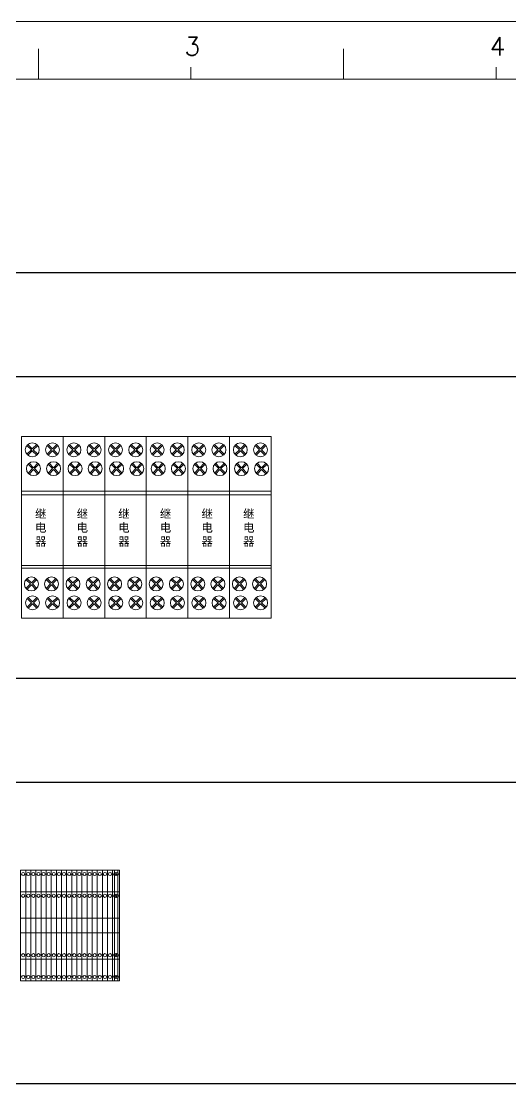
# Model space of a CAD drawing. Header units: millimetres. Extents: x 40430 to 48442, y -3636 to 4180.
# Drawn here: x 42945.8 to 43063.4, y 3246.7 to 3504.7 of the extents above; entities that cross this region are included whole.
import ezdxf

# ---------------------------------------------------------------- set-up
doc = ezdxf.new("R2010")
doc.units = ezdxf.units.MM
doc.styles.add('SIMPLEX', font='SIMPLEX')
doc.styles.get("Standard").update_dxf_attribs({"font": ''})
doc.styles.get('Standard').set_extended_font_data('SimSun')

msp = doc.modelspace()

# ---------------------------------------------------------------- linework, layer by layer
at = {"color": 7, "lineweight": 9}
for p, q in [((42949.9, 3490.82), (42949.9, 3498.15)), ((43023.23, 3490.82), (43023.23, 3498.15)), ((42986.57, 3490.82), (42986.57, 3493.75)), ((43059.9, 3490.82), (43059.9, 3493.75)), ((43369.39, 3490.82), (42810.03, 3490.82))]:
    msp.add_line(p, q, dxfattribs=at)
at = {"lineweight": -2}
for p, q in [((42838.94, 3444.33), (43338.94, 3444.33)), ((42863.94, 3419.33), (43313.94, 3419.33)), ((42863.94, 3346.83), (43313.94, 3346.83)), ((42863.94, 3321.83), (43313.94, 3321.83)), ((42863.94, 3249.33), (43313.94, 3249.33))]:
    msp.add_line(p, q, dxfattribs=at)
at = {"linetype": 'ByBlock', "lineweight": 9}
for p, q in [((42947.13, 3402.79), (42948.2, 3401.73)), ((42948.2, 3401.73), (42947.13, 3400.67)), ((42947.37, 3403.03), (42948.43, 3401.97)), ((42948.43, 3401.49), (42947.37, 3400.43)), ((42949.49, 3403.03), (42948.43, 3401.97)), ((42948.43, 3401.49), (42949.49, 3400.43)), ((42949.73, 3402.79), (42948.67, 3401.73)), ((42948.67, 3401.73), (42949.73, 3400.67)), ((42951.98, 3402.79), (42953.04, 3401.73)), ((42953.04, 3401.73), (42951.98, 3400.67)), ((42952.22, 3403.03), (42953.28, 3401.97)), ((42953.28, 3401.49), (42952.22, 3400.43)), ((42954.34, 3403.03), (42953.28, 3401.97)), ((42953.28, 3401.49), (42954.34, 3400.43)), ((42954.58, 3402.79), (42953.51, 3401.73)), ((42953.51, 3401.73), (42954.58, 3400.67)), ((42957.13, 3402.79), (42958.2, 3401.73)), ((42958.2, 3401.73), (42957.13, 3400.67)), ((42957.37, 3403.03), (42958.43, 3401.97)), ((42958.43, 3401.49), (42957.37, 3400.43)), ((42959.49, 3403.03), (42958.43, 3401.97)), ((42958.43, 3401.49), (42959.49, 3400.43)), ((42959.73, 3402.79), (42958.67, 3401.73)), ((42958.67, 3401.73), (42959.73, 3400.67)), ((42961.98, 3402.79), (42963.04, 3401.73)), ((42963.04, 3401.73), (42961.98, 3400.67)), ((42962.22, 3403.03), (42963.28, 3401.97)), ((42963.28, 3401.49), (42962.22, 3400.43)), ((42964.34, 3403.03), (42963.28, 3401.97)), ((42963.28, 3401.49), (42964.34, 3400.43)), ((42964.58, 3402.79), (42963.51, 3401.73)), ((42963.51, 3401.73), (42964.58, 3400.67)), ((42967.13, 3402.79), (42968.2, 3401.73)), ((42968.2, 3401.73), (42967.13, 3400.67)), ((42967.37, 3403.03), (42968.43, 3401.97)), ((42968.43, 3401.49), (42967.37, 3400.43)), ((42969.49, 3403.03), (42968.43, 3401.97)), ((42968.43, 3401.49), (42969.49, 3400.43)), ((42969.73, 3402.79), (42968.67, 3401.73)), ((42968.67, 3401.73), (42969.73, 3400.67)), ((42971.98, 3402.79), (42973.04, 3401.73)), ((42973.04, 3401.73), (42971.98, 3400.67)), ((42972.22, 3403.03), (42973.28, 3401.97)), ((42973.28, 3401.49), (42972.22, 3400.43)), ((42974.34, 3403.03), (42973.28, 3401.97)), ((42973.28, 3401.49), (42974.34, 3400.43)), ((42974.58, 3402.79), (42973.51, 3401.73)), ((42973.51, 3401.73), (42974.58, 3400.67)), ((42977.13, 3402.79), (42978.2, 3401.73)), ((42978.2, 3401.73), (42977.13, 3400.67)), ((42977.37, 3403.03), (42978.43, 3401.97)), ((42978.43, 3401.49), (42977.37, 3400.43)), ((42979.49, 3403.03), (42978.43, 3401.97)), ((42978.43, 3401.49), (42979.49, 3400.43)), ((42979.73, 3402.79), (42978.67, 3401.73)), ((42978.67, 3401.73), (42979.73, 3400.67)), ((42981.98, 3402.79), (42983.04, 3401.73)), ((42983.04, 3401.73), (42981.98, 3400.67)), ((42982.22, 3403.03), (42983.28, 3401.97)), ((42983.28, 3401.49), (42982.22, 3400.43)), ((42984.34, 3403.03), (42983.28, 3401.97)), ((42983.28, 3401.49), (42984.34, 3400.43)), ((42984.58, 3402.79), (42983.51, 3401.73)), ((42983.51, 3401.73), (42984.58, 3400.67)), ((42987.13, 3402.79), (42988.2, 3401.73)), ((42988.2, 3401.73), (42987.13, 3400.67)), ((42987.37, 3403.03), (42988.43, 3401.97)), ((42988.43, 3401.49), (42987.37, 3400.43)), ((42989.49, 3403.03), (42988.43, 3401.97)), ((42988.43, 3401.49), (42989.49, 3400.43)), ((42989.73, 3402.79), (42988.67, 3401.73)), ((42988.67, 3401.73), (42989.73, 3400.67)), ((42991.98, 3402.79), (42993.04, 3401.73)), ((42993.04, 3401.73), (42991.98, 3400.67)), ((42992.22, 3403.03), (42993.28, 3401.97)), ((42993.28, 3401.49), (42992.22, 3400.43)), ((42994.34, 3403.03), (42993.28, 3401.97)), ((42993.28, 3401.49), (42994.34, 3400.43)), ((42994.58, 3402.79), (42993.51, 3401.73)), ((42993.51, 3401.73), (42994.58, 3400.67)), ((42997.13, 3402.79), (42998.2, 3401.73)), ((42998.2, 3401.73), (42997.13, 3400.67)), ((42997.37, 3403.03), (42998.43, 3401.97)), ((42998.43, 3401.49), (42997.37, 3400.43)), ((42999.49, 3403.03), (42998.43, 3401.97)), ((42998.43, 3401.49), (42999.49, 3400.43)), ((42999.73, 3402.79), (42998.67, 3401.73)), ((42998.67, 3401.73), (42999.73, 3400.67)), ((43001.98, 3402.79), (43003.04, 3401.73)), ((43003.04, 3401.73), (43001.98, 3400.67)), ((43002.22, 3403.03), (43003.28, 3401.97)), ((43003.28, 3401.49), (43002.22, 3400.43)), ((43004.34, 3403.03), (43003.28, 3401.97)), ((43003.28, 3401.49), (43004.34, 3400.43)), ((43004.58, 3402.79), (43003.51, 3401.73)), ((43003.51, 3401.73), (43004.58, 3400.67)), ((42947.4, 3398.25), (42948.46, 3397.19)), ((42948.46, 3397.19), (42947.4, 3396.12)), ((42947.64, 3398.48), (42948.7, 3397.42)), ((42948.7, 3396.95), (42947.64, 3395.89)), ((42949.76, 3398.48), (42948.7, 3397.42)), ((42948.7, 3396.95), (42949.76, 3395.89)), ((42950, 3398.25), (42948.94, 3397.19)), ((42948.94, 3397.19), (42950, 3396.12)), ((42952.24, 3398.25), (42953.3, 3397.19)), ((42953.3, 3397.19), (42952.24, 3396.12)), ((42952.48, 3398.48), (42953.54, 3397.42)), ((42953.54, 3396.95), (42952.48, 3395.89)), ((42954.6, 3398.48), (42953.54, 3397.42)), ((42953.54, 3396.95), (42954.6, 3395.89)), ((42954.84, 3398.25), (42953.78, 3397.19)), ((42953.78, 3397.19), (42954.84, 3396.12)), ((42957.4, 3398.25), (42958.46, 3397.19)), ((42958.46, 3397.19), (42957.4, 3396.12)), ((42957.64, 3398.48), (42958.7, 3397.42)), ((42958.7, 3396.95), (42957.64, 3395.89)), ((42959.76, 3398.48), (42958.7, 3397.42)), ((42958.7, 3396.95), (42959.76, 3395.89)), ((42960, 3398.25), (42958.94, 3397.19)), ((42958.94, 3397.19), (42960, 3396.12)), ((42962.24, 3398.25), (42963.3, 3397.19)), ((42963.3, 3397.19), (42962.24, 3396.12)), ((42962.48, 3398.48), (42963.54, 3397.42)), ((42963.54, 3396.95), (42962.48, 3395.89)), ((42964.6, 3398.48), (42963.54, 3397.42)), ((42963.54, 3396.95), (42964.6, 3395.89)), ((42964.84, 3398.25), (42963.78, 3397.19)), ((42963.78, 3397.19), (42964.84, 3396.12)), ((42967.4, 3398.25), (42968.46, 3397.19)), ((42968.46, 3397.19), (42967.4, 3396.12)), ((42967.64, 3398.48), (42968.7, 3397.42)), ((42968.7, 3396.95), (42967.64, 3395.89)), ((42969.76, 3398.48), (42968.7, 3397.42)), ((42968.7, 3396.95), (42969.76, 3395.89)), ((42970, 3398.25), (42968.94, 3397.19)), ((42968.94, 3397.19), (42970, 3396.12)), ((42972.24, 3398.25), (42973.3, 3397.19)), ((42973.3, 3397.19), (42972.24, 3396.12)), ((42972.48, 3398.48), (42973.54, 3397.42)), ((42973.54, 3396.95), (42972.48, 3395.89)), ((42974.6, 3398.48), (42973.54, 3397.42)), ((42973.54, 3396.95), (42974.6, 3395.89)), ((42974.84, 3398.25), (42973.78, 3397.19)), ((42973.78, 3397.19), (42974.84, 3396.12)), ((42977.4, 3398.25), (42978.46, 3397.19)), ((42978.46, 3397.19), (42977.4, 3396.12)), ((42977.64, 3398.48), (42978.7, 3397.42)), ((42978.7, 3396.95), (42977.64, 3395.89)), ((42979.76, 3398.48), (42978.7, 3397.42)), ((42978.7, 3396.95), (42979.76, 3395.89)), ((42980, 3398.25), (42978.94, 3397.19)), ((42978.94, 3397.19), (42980, 3396.12)), ((42982.24, 3398.25), (42983.3, 3397.19)), ((42983.3, 3397.19), (42982.24, 3396.12)), ((42982.48, 3398.48), (42983.54, 3397.42)), ((42983.54, 3396.95), (42982.48, 3395.89)), ((42984.6, 3398.48), (42983.54, 3397.42)), ((42983.54, 3396.95), (42984.6, 3395.89)), ((42984.84, 3398.25), (42983.78, 3397.19)), ((42983.78, 3397.19), (42984.84, 3396.12)), ((42987.4, 3398.25), (42988.46, 3397.19)), ((42988.46, 3397.19), (42987.4, 3396.12)), ((42987.64, 3398.48), (42988.7, 3397.42)), ((42988.7, 3396.95), (42987.64, 3395.89)), ((42989.76, 3398.48), (42988.7, 3397.42)), ((42988.7, 3396.95), (42989.76, 3395.89)), ((42990, 3398.25), (42988.94, 3397.19)), ((42988.94, 3397.19), (42990, 3396.12)), ((42992.24, 3398.25), (42993.3, 3397.19)), ((42993.3, 3397.19), (42992.24, 3396.12)), ((42992.48, 3398.48), (42993.54, 3397.42)), ((42993.54, 3396.95), (42992.48, 3395.89)), ((42994.6, 3398.48), (42993.54, 3397.42)), ((42993.54, 3396.95), (42994.6, 3395.89)), ((42994.84, 3398.25), (42993.78, 3397.19)), ((42993.78, 3397.19), (42994.84, 3396.12)), ((42997.4, 3398.25), (42998.46, 3397.19)), ((42998.46, 3397.19), (42997.4, 3396.12)), ((42997.64, 3398.48), (42998.7, 3397.42)), ((42998.7, 3396.95), (42997.64, 3395.89)), ((42999.76, 3398.48), (42998.7, 3397.42)), ((42998.7, 3396.95), (42999.76, 3395.89)), ((43000, 3398.25), (42998.94, 3397.19)), ((42998.94, 3397.19), (43000, 3396.12)), ((43002.24, 3398.25), (43003.3, 3397.19)), ((43003.3, 3397.19), (43002.24, 3396.12)), ((43002.48, 3398.48), (43003.54, 3397.42)), ((43003.54, 3396.95), (43002.48, 3395.89)), ((43004.6, 3398.48), (43003.54, 3397.42)), ((43003.54, 3396.95), (43004.6, 3395.89)), ((43004.84, 3398.25), (43003.78, 3397.19)), ((43003.78, 3397.19), (43004.84, 3396.12)), ((42946.91, 3370.52), (42947.97, 3369.46)), ((42947.15, 3370.76), (42948.21, 3369.7)), ((42949.27, 3370.76), (42948.21, 3369.7)), ((42949.51, 3370.52), (42948.45, 3369.46)), ((42951.75, 3370.52), (42952.81, 3369.46)), ((42951.99, 3370.76), (42953.05, 3369.7)), ((42954.11, 3370.76), (42953.05, 3369.7)), ((42954.35, 3370.52), (42953.29, 3369.46)), ((42956.91, 3370.52), (42957.97, 3369.46)), ((42957.15, 3370.76), (42958.21, 3369.7)), ((42959.27, 3370.76), (42958.21, 3369.7)), ((42959.51, 3370.52), (42958.45, 3369.46)), ((42961.75, 3370.52), (42962.81, 3369.46)), ((42961.99, 3370.76), (42963.05, 3369.7)), ((42964.11, 3370.76), (42963.05, 3369.7)), ((42964.35, 3370.52), (42963.29, 3369.46)), ((42966.91, 3370.52), (42967.97, 3369.46)), ((42967.15, 3370.76), (42968.21, 3369.7)), ((42969.27, 3370.76), (42968.21, 3369.7)), ((42969.51, 3370.52), (42968.45, 3369.46)), ((42971.75, 3370.52), (42972.81, 3369.46)), ((42971.99, 3370.76), (42973.05, 3369.7)), ((42974.11, 3370.76), (42973.05, 3369.7)), ((42974.35, 3370.52), (42973.29, 3369.46)), ((42976.91, 3370.52), (42977.97, 3369.46)), ((42977.15, 3370.76), (42978.21, 3369.7)), ((42979.27, 3370.76), (42978.21, 3369.7)), ((42979.51, 3370.52), (42978.45, 3369.46)), ((42981.75, 3370.52), (42982.81, 3369.46)), ((42981.99, 3370.76), (42983.05, 3369.7)), ((42984.11, 3370.76), (42983.05, 3369.7)), ((42984.35, 3370.52), (42983.29, 3369.46)), ((42986.91, 3370.52), (42987.97, 3369.46)), ((42987.15, 3370.76), (42988.21, 3369.7)), ((42989.27, 3370.76), (42988.21, 3369.7)), ((42989.51, 3370.52), (42988.45, 3369.46)), ((42991.75, 3370.52), (42992.81, 3369.46)), ((42991.99, 3370.76), (42993.05, 3369.7)), ((42994.11, 3370.76), (42993.05, 3369.7)), ((42994.35, 3370.52), (42993.29, 3369.46)), ((42996.91, 3370.52), (42997.97, 3369.46)), ((42997.15, 3370.76), (42998.21, 3369.7)), ((42999.27, 3370.76), (42998.21, 3369.7)), ((42999.51, 3370.52), (42998.45, 3369.46)), ((43001.75, 3370.52), (43002.81, 3369.46)), ((43001.99, 3370.76), (43003.05, 3369.7)), ((43004.11, 3370.76), (43003.05, 3369.7)), ((43004.35, 3370.52), (43003.29, 3369.46)), ((42947.97, 3369.46), (42946.91, 3368.4)), ((42948.21, 3369.22), (42947.15, 3368.16)), ((42948.21, 3369.22), (42949.27, 3368.16)), ((42948.45, 3369.46), (42949.51, 3368.4)), ((42952.81, 3369.46), (42951.75, 3368.4)), ((42953.05, 3369.22), (42951.99, 3368.16)), ((42953.05, 3369.22), (42954.11, 3368.16)), ((42953.29, 3369.46), (42954.35, 3368.4)), ((42957.97, 3369.46), (42956.91, 3368.4)), ((42958.21, 3369.22), (42957.15, 3368.16)), ((42958.21, 3369.22), (42959.27, 3368.16)), ((42958.45, 3369.46), (42959.51, 3368.4)), ((42962.81, 3369.46), (42961.75, 3368.4)), ((42963.05, 3369.22), (42961.99, 3368.16)), ((42963.05, 3369.22), (42964.11, 3368.16)), ((42963.29, 3369.46), (42964.35, 3368.4)), ((42967.97, 3369.46), (42966.91, 3368.4)), ((42968.21, 3369.22), (42967.15, 3368.16)), ((42968.21, 3369.22), (42969.27, 3368.16)), ((42968.45, 3369.46), (42969.51, 3368.4)), ((42972.81, 3369.46), (42971.75, 3368.4)), ((42973.05, 3369.22), (42971.99, 3368.16)), ((42973.05, 3369.22), (42974.11, 3368.16)), ((42973.29, 3369.46), (42974.35, 3368.4)), ((42977.97, 3369.46), (42976.91, 3368.4)), ((42978.21, 3369.22), (42977.15, 3368.16)), ((42978.21, 3369.22), (42979.27, 3368.16)), ((42978.45, 3369.46), (42979.51, 3368.4)), ((42982.81, 3369.46), (42981.75, 3368.4)), ((42983.05, 3369.22), (42981.99, 3368.16)), ((42983.05, 3369.22), (42984.11, 3368.16)), ((42983.29, 3369.46), (42984.35, 3368.4)), ((42987.97, 3369.46), (42986.91, 3368.4)), ((42988.21, 3369.22), (42987.15, 3368.16)), ((42988.21, 3369.22), (42989.27, 3368.16)), ((42988.45, 3369.46), (42989.51, 3368.4)), ((42992.81, 3369.46), (42991.75, 3368.4)), ((42993.05, 3369.22), (42991.99, 3368.16)), ((42993.05, 3369.22), (42994.11, 3368.16)), ((42993.29, 3369.46), (42994.35, 3368.4)), ((42997.97, 3369.46), (42996.91, 3368.4)), ((42998.21, 3369.22), (42997.15, 3368.16)), ((42998.21, 3369.22), (42999.27, 3368.16)), ((42998.45, 3369.46), (42999.51, 3368.4)), ((43002.81, 3369.46), (43001.75, 3368.4)), ((43003.05, 3369.22), (43001.99, 3368.16)), ((43003.05, 3369.22), (43004.11, 3368.16)), ((43003.29, 3369.46), (43004.35, 3368.4)), ((42947.17, 3365.97), (42948.23, 3364.91)), ((42947.41, 3366.21), (42948.47, 3365.15)), ((42949.53, 3366.21), (42948.47, 3365.15)), ((42949.77, 3365.97), (42948.71, 3364.91)), ((42952.01, 3365.97), (42953.07, 3364.91)), ((42952.25, 3366.21), (42953.31, 3365.15)), ((42954.37, 3366.21), (42953.31, 3365.15)), ((42954.61, 3365.97), (42953.55, 3364.91)), ((42957.17, 3365.97), (42958.23, 3364.91)), ((42957.41, 3366.21), (42958.47, 3365.15)), ((42959.53, 3366.21), (42958.47, 3365.15)), ((42959.77, 3365.97), (42958.71, 3364.91)), ((42962.01, 3365.97), (42963.07, 3364.91)), ((42962.25, 3366.21), (42963.31, 3365.15)), ((42964.37, 3366.21), (42963.31, 3365.15)), ((42964.61, 3365.97), (42963.55, 3364.91)), ((42967.17, 3365.97), (42968.23, 3364.91)), ((42967.41, 3366.21), (42968.47, 3365.15)), ((42969.53, 3366.21), (42968.47, 3365.15)), ((42969.77, 3365.97), (42968.71, 3364.91)), ((42972.01, 3365.97), (42973.07, 3364.91)), ((42972.25, 3366.21), (42973.31, 3365.15)), ((42974.37, 3366.21), (42973.31, 3365.15)), ((42974.61, 3365.97), (42973.55, 3364.91)), ((42977.17, 3365.97), (42978.23, 3364.91)), ((42977.41, 3366.21), (42978.47, 3365.15)), ((42979.53, 3366.21), (42978.47, 3365.15)), ((42979.77, 3365.97), (42978.71, 3364.91)), ((42982.01, 3365.97), (42983.07, 3364.91)), ((42982.25, 3366.21), (42983.31, 3365.15)), ((42984.37, 3366.21), (42983.31, 3365.15)), ((42984.61, 3365.97), (42983.55, 3364.91)), ((42987.17, 3365.97), (42988.23, 3364.91)), ((42987.41, 3366.21), (42988.47, 3365.15)), ((42989.53, 3366.21), (42988.47, 3365.15)), ((42989.77, 3365.97), (42988.71, 3364.91)), ((42992.01, 3365.97), (42993.07, 3364.91)), ((42992.25, 3366.21), (42993.31, 3365.15)), ((42994.37, 3366.21), (42993.31, 3365.15)), ((42994.61, 3365.97), (42993.55, 3364.91)), ((42997.17, 3365.97), (42998.23, 3364.91)), ((42997.41, 3366.21), (42998.47, 3365.15)), ((42999.53, 3366.21), (42998.47, 3365.15)), ((42999.77, 3365.97), (42998.71, 3364.91)), ((43002.01, 3365.97), (43003.07, 3364.91)), ((43002.25, 3366.21), (43003.31, 3365.15)), ((43004.37, 3366.21), (43003.31, 3365.15)), ((43004.61, 3365.97), (43003.55, 3364.91)), ((42948.23, 3364.91), (42947.17, 3363.85)), ((42948.47, 3364.67), (42947.41, 3363.61)), ((42948.47, 3364.67), (42949.53, 3363.61)), ((42948.71, 3364.91), (42949.77, 3363.85)), ((42953.07, 3364.91), (42952.01, 3363.85)), ((42953.31, 3364.67), (42952.25, 3363.61)), ((42953.31, 3364.67), (42954.37, 3363.61)), ((42953.55, 3364.91), (42954.61, 3363.85)), ((42958.23, 3364.91), (42957.17, 3363.85)), ((42958.47, 3364.67), (42957.41, 3363.61)), ((42958.47, 3364.67), (42959.53, 3363.61)), ((42958.71, 3364.91), (42959.77, 3363.85)), ((42963.07, 3364.91), (42962.01, 3363.85)), ((42963.31, 3364.67), (42962.25, 3363.61)), ((42963.31, 3364.67), (42964.37, 3363.61)), ((42963.55, 3364.91), (42964.61, 3363.85)), ((42968.23, 3364.91), (42967.17, 3363.85)), ((42968.47, 3364.67), (42967.41, 3363.61)), ((42968.47, 3364.67), (42969.53, 3363.61)), ((42968.71, 3364.91), (42969.77, 3363.85)), ((42973.07, 3364.91), (42972.01, 3363.85)), ((42973.31, 3364.67), (42972.25, 3363.61)), ((42973.31, 3364.67), (42974.37, 3363.61)), ((42973.55, 3364.91), (42974.61, 3363.85)), ((42978.23, 3364.91), (42977.17, 3363.85)), ((42978.47, 3364.67), (42977.41, 3363.61)), ((42978.47, 3364.67), (42979.53, 3363.61)), ((42978.71, 3364.91), (42979.77, 3363.85)), ((42983.07, 3364.91), (42982.01, 3363.85)), ((42983.31, 3364.67), (42982.25, 3363.61)), ((42983.31, 3364.67), (42984.37, 3363.61)), ((42983.55, 3364.91), (42984.61, 3363.85)), ((42988.23, 3364.91), (42987.17, 3363.85)), ((42988.47, 3364.67), (42987.41, 3363.61)), ((42988.47, 3364.67), (42989.53, 3363.61)), ((42988.71, 3364.91), (42989.77, 3363.85)), ((42993.07, 3364.91), (42992.01, 3363.85)), ((42993.31, 3364.67), (42992.25, 3363.61)), ((42993.31, 3364.67), (42994.37, 3363.61)), ((42993.55, 3364.91), (42994.61, 3363.85)), ((42998.23, 3364.91), (42997.17, 3363.85)), ((42998.47, 3364.67), (42997.41, 3363.61)), ((42998.47, 3364.67), (42999.53, 3363.61)), ((42998.71, 3364.91), (42999.77, 3363.85)), ((43003.07, 3364.91), (43002.01, 3363.85)), ((43003.31, 3364.67), (43002.25, 3363.61)), ((43003.31, 3364.67), (43004.37, 3363.61)), ((43003.55, 3364.91), (43004.61, 3363.85))]:
    msp.add_line(p, q, dxfattribs=at)
at = {"color": 0, "lineweight": 9}
for p, q in [((42955.83, 3391.79), (42945.83, 3391.79)), ((42945.83, 3390.92), (42955.83, 3390.92)), ((42965.83, 3391.79), (42955.83, 3391.79)), ((42955.83, 3390.92), (42965.83, 3390.92)), ((42975.83, 3391.79), (42965.83, 3391.79)), ((42965.83, 3390.92), (42975.83, 3390.92)), ((42985.83, 3391.79), (42975.83, 3391.79)), ((42975.83, 3390.92), (42985.83, 3390.92)), ((42995.83, 3391.79), (42985.83, 3391.79)), ((42985.83, 3390.92), (42995.83, 3390.92)), ((43005.83, 3391.79), (42995.83, 3391.79)), ((42995.83, 3390.92), (43005.83, 3390.92)), ((42945.83, 3373.93), (42955.83, 3373.93)), ((42945.83, 3373.23), (42955.83, 3373.23)), ((42955.83, 3373.93), (42965.83, 3373.93)), ((42955.83, 3373.23), (42965.83, 3373.23)), ((42965.83, 3373.93), (42975.83, 3373.93)), ((42965.83, 3373.23), (42975.83, 3373.23)), ((42975.83, 3373.93), (42985.83, 3373.93)), ((42975.83, 3373.23), (42985.83, 3373.23)), ((42985.83, 3373.93), (42995.83, 3373.93)), ((42985.83, 3373.23), (42995.83, 3373.23)), ((42995.83, 3373.93), (43005.83, 3373.93)), ((42995.83, 3373.23), (43005.83, 3373.23)), ((42945.61, 3295.39), (42946.84, 3295.39)), ((42946.84, 3295.39), (42948.07, 3295.39)), ((42948.07, 3295.39), (42949.3, 3295.39)), ((42949.3, 3295.39), (42950.53, 3295.39)), ((42950.53, 3295.39), (42951.76, 3295.39)), ((42951.76, 3295.39), (42952.99, 3295.39)), ((42952.99, 3295.39), (42954.21, 3295.39)), ((42954.21, 3295.39), (42955.44, 3295.39)), ((42955.44, 3295.39), (42956.67, 3295.39)), ((42956.67, 3295.39), (42957.9, 3295.39)), ((42957.9, 3295.39), (42959.13, 3295.39)), ((42959.13, 3295.39), (42960.36, 3295.39)), ((42960.36, 3295.39), (42961.59, 3295.39)), ((42961.59, 3295.39), (42962.81, 3295.39)), ((42962.81, 3295.39), (42964.04, 3295.39)), ((42964.04, 3295.39), (42965.27, 3295.39)), ((42965.27, 3295.39), (42966.5, 3295.39)), ((42966.5, 3295.39), (42967.73, 3295.39)), ((42967.73, 3295.39), (42968.96, 3295.39)), ((42968.17, 3295.39), (42969.39, 3295.39)), ((42945.61, 3289.09), (42946.84, 3289.09)), ((42946.84, 3289.09), (42948.07, 3289.09)), ((42948.07, 3289.09), (42949.3, 3289.09)), ((42949.3, 3289.09), (42950.53, 3289.09)), ((42950.53, 3289.09), (42951.76, 3289.09)), ((42951.76, 3289.09), (42952.99, 3289.09)), ((42952.99, 3289.09), (42954.21, 3289.09)), ((42954.21, 3289.09), (42955.44, 3289.09)), ((42955.44, 3289.09), (42956.67, 3289.09)), ((42956.67, 3289.09), (42957.9, 3289.09)), ((42957.9, 3289.09), (42959.13, 3289.09)), ((42959.13, 3289.09), (42960.36, 3289.09)), ((42960.36, 3289.09), (42961.59, 3289.09)), ((42961.59, 3289.09), (42962.81, 3289.09)), ((42962.81, 3289.09), (42964.04, 3289.09)), ((42964.04, 3289.09), (42965.27, 3289.09)), ((42965.27, 3289.09), (42966.5, 3289.09)), ((42966.5, 3289.09), (42967.73, 3289.09)), ((42967.73, 3289.09), (42968.96, 3289.09)), ((42968.17, 3289.09), (42969.39, 3289.09)), ((42945.61, 3285.58), (42946.84, 3285.58)), ((42946.84, 3285.58), (42948.07, 3285.58)), ((42948.07, 3285.58), (42949.3, 3285.58)), ((42949.3, 3285.58), (42950.53, 3285.58)), ((42950.53, 3285.58), (42951.76, 3285.58)), ((42951.76, 3285.58), (42952.99, 3285.58)), ((42952.99, 3285.58), (42954.21, 3285.58)), ((42954.21, 3285.58), (42955.44, 3285.58)), ((42955.44, 3285.58), (42956.67, 3285.58)), ((42956.67, 3285.58), (42957.9, 3285.58)), ((42957.9, 3285.58), (42959.13, 3285.58)), ((42959.13, 3285.58), (42960.36, 3285.58)), ((42960.36, 3285.58), (42961.59, 3285.58)), ((42961.59, 3285.58), (42962.81, 3285.58)), ((42962.81, 3285.58), (42964.04, 3285.58)), ((42964.04, 3285.58), (42965.27, 3285.58)), ((42965.27, 3285.58), (42966.5, 3285.58)), ((42966.5, 3285.58), (42967.73, 3285.58)), ((42967.73, 3285.58), (42968.96, 3285.58)), ((42968.17, 3285.58), (42969.39, 3285.58)), ((42945.61, 3279.27), (42946.84, 3279.27)), ((42946.84, 3279.27), (42948.07, 3279.27)), ((42948.07, 3279.27), (42949.3, 3279.27)), ((42949.3, 3279.27), (42950.53, 3279.27)), ((42950.53, 3279.27), (42951.76, 3279.27)), ((42951.76, 3279.27), (42952.99, 3279.27)), ((42952.99, 3279.27), (42954.21, 3279.27)), ((42954.21, 3279.27), (42955.44, 3279.27)), ((42955.44, 3279.27), (42956.67, 3279.27)), ((42956.67, 3279.27), (42957.9, 3279.27)), ((42957.9, 3279.27), (42959.13, 3279.27)), ((42959.13, 3279.27), (42960.36, 3279.27)), ((42960.36, 3279.27), (42961.59, 3279.27)), ((42961.59, 3279.27), (42962.81, 3279.27)), ((42962.81, 3279.27), (42964.04, 3279.27)), ((42964.04, 3279.27), (42965.27, 3279.27)), ((42965.27, 3279.27), (42966.5, 3279.27)), ((42966.5, 3279.27), (42967.73, 3279.27)), ((42967.73, 3279.27), (42968.96, 3279.27)), ((42968.17, 3279.27), (42969.39, 3279.27))]:
    msp.add_line(p, q, dxfattribs=at)
at = {"lineweight": 9}
msp.add_lwpolyline([(42795.88, 3097.68), (43383.18, 3097.68), (43383.18, 3504.73), (42795.88, 3504.73)], close=True, dxfattribs=at)
at = {"color": 0, "linetype": 'ByBlock', "lineweight": 9}
for points in [[(42955.83, 3373.93), (42955.83, 3361.22), (42945.83, 3361.22), (42945.83, 3404.9), (42955.83, 3404.9), (42955.83, 3373.93)], [(42955.83, 3373.93), (42955.83, 3404.9), (42965.83, 3404.9), (42965.83, 3361.22), (42955.83, 3361.22), (42955.83, 3373.93)], [(42975.83, 3373.93), (42975.83, 3361.22), (42965.83, 3361.22), (42965.83, 3404.9), (42975.83, 3404.9), (42975.83, 3373.93)], [(42975.83, 3373.93), (42975.83, 3404.9), (42985.83, 3404.9), (42985.83, 3361.22), (42975.83, 3361.22), (42975.83, 3373.93)], [(42995.83, 3373.93), (42995.83, 3361.22), (42985.83, 3361.22), (42985.83, 3404.9), (42995.83, 3404.9), (42995.83, 3373.93)], [(42995.83, 3373.93), (42995.83, 3404.9), (43005.83, 3404.9), (43005.83, 3361.22), (42995.83, 3361.22), (42995.83, 3373.93)]]:
    msp.add_lwpolyline(points, dxfattribs=at)
at = {"color": 0, "lineweight": 9}
for points in [[(42945.61, 3300.62), (42946.84, 3300.62), (42946.84, 3274.05), (42945.61, 3274.05)], [(42946.84, 3300.62), (42948.07, 3300.62), (42948.07, 3274.05), (42946.84, 3274.05)], [(42948.07, 3300.62), (42949.3, 3300.62), (42949.3, 3274.05), (42948.07, 3274.05)], [(42949.3, 3300.62), (42950.53, 3300.62), (42950.53, 3274.05), (42949.3, 3274.05)], [(42950.53, 3300.62), (42951.76, 3300.62), (42951.76, 3274.05), (42950.53, 3274.05)], [(42951.76, 3300.62), (42952.99, 3300.62), (42952.99, 3274.05), (42951.76, 3274.05)], [(42952.99, 3300.62), (42954.21, 3300.62), (42954.21, 3274.05), (42952.99, 3274.05)], [(42954.21, 3300.62), (42955.44, 3300.62), (42955.44, 3274.05), (42954.21, 3274.05)], [(42955.44, 3300.62), (42956.67, 3300.62), (42956.67, 3274.05), (42955.44, 3274.05)], [(42956.67, 3300.62), (42957.9, 3300.62), (42957.9, 3274.05), (42956.67, 3274.05)], [(42957.9, 3300.62), (42959.13, 3300.62), (42959.13, 3274.05), (42957.9, 3274.05)], [(42959.13, 3300.62), (42960.36, 3300.62), (42960.36, 3274.05), (42959.13, 3274.05)], [(42960.36, 3300.62), (42961.59, 3300.62), (42961.59, 3274.05), (42960.36, 3274.05)], [(42961.59, 3300.62), (42962.81, 3300.62), (42962.81, 3274.05), (42961.59, 3274.05)], [(42962.81, 3300.62), (42964.04, 3300.62), (42964.04, 3274.05), (42962.81, 3274.05)], [(42964.04, 3300.62), (42965.27, 3300.62), (42965.27, 3274.05), (42964.04, 3274.05)], [(42965.27, 3300.62), (42966.5, 3300.62), (42966.5, 3274.05), (42965.27, 3274.05)], [(42966.5, 3300.62), (42967.73, 3300.62), (42967.73, 3274.05), (42966.5, 3274.05)], [(42967.73, 3300.62), (42968.96, 3300.62), (42968.96, 3274.05), (42967.73, 3274.05)], [(42968.17, 3300.62), (42969.39, 3300.62), (42969.39, 3274.05), (42968.17, 3274.05)]]:
    msp.add_lwpolyline(points, close=True, dxfattribs=at)
at = {"linetype": 'ByBlock', "lineweight": 9}
for centre in [(42948.43, 3401.73), (42953.28, 3401.73), (42958.43, 3401.73), (42963.28, 3401.73), (42968.43, 3401.73), (42973.28, 3401.73), (42978.43, 3401.73), (42983.28, 3401.73), (42988.43, 3401.73), (42993.28, 3401.73), (42998.43, 3401.73), (43003.28, 3401.73), (42948.7, 3397.19), (42953.54, 3397.19), (42958.7, 3397.19), (42963.54, 3397.19), (42968.7, 3397.19), (42973.54, 3397.19), (42978.7, 3397.19), (42983.54, 3397.19), (42988.7, 3397.19), (42993.54, 3397.19), (42998.7, 3397.19), (43003.54, 3397.19), (42948.21, 3369.46), (42953.05, 3369.46), (42958.21, 3369.46), (42963.05, 3369.46), (42968.21, 3369.46), (42973.05, 3369.46), (42978.21, 3369.46), (42983.05, 3369.46), (42988.21, 3369.46), (42993.05, 3369.46), (42998.21, 3369.46), (43003.05, 3369.46), (42948.47, 3364.91), (42953.31, 3364.91), (42958.47, 3364.91), (42963.31, 3364.91), (42968.47, 3364.91), (42973.31, 3364.91), (42978.47, 3364.91), (42983.31, 3364.91), (42988.47, 3364.91), (42993.31, 3364.91), (42998.47, 3364.91), (43003.31, 3364.91)]:
    msp.add_circle(centre, 1.68, dxfattribs=at)
at = {"color": 0, "lineweight": 9}
for centre in [(42946.23, 3299.71), (42947.45, 3299.71), (42948.68, 3299.71), (42949.91, 3299.71), (42951.14, 3299.71), (42952.37, 3299.71), (42953.6, 3299.71), (42954.83, 3299.71), (42956.05, 3299.71), (42957.28, 3299.71), (42958.51, 3299.71), (42959.74, 3299.71), (42960.97, 3299.71), (42962.2, 3299.71), (42963.42, 3299.71), (42964.65, 3299.71), (42965.88, 3299.71), (42967.11, 3299.71), (42968.34, 3299.71), (42968.78, 3299.71), (42946.23, 3294.48), (42947.45, 3294.48), (42948.68, 3294.48), (42949.91, 3294.48), (42951.14, 3294.48), (42952.37, 3294.48), (42953.6, 3294.48), (42954.83, 3294.48), (42956.05, 3294.48), (42957.28, 3294.48), (42958.51, 3294.48), (42959.74, 3294.48), (42960.97, 3294.48), (42962.2, 3294.48), (42963.42, 3294.48), (42964.65, 3294.48), (42965.88, 3294.48), (42967.11, 3294.48), (42968.34, 3294.48), (42968.78, 3294.48), (42946.23, 3280.18), (42947.45, 3280.18), (42948.68, 3280.18), (42949.91, 3280.18), (42951.14, 3280.18), (42952.37, 3280.18), (42953.6, 3280.18), (42954.83, 3280.18), (42956.05, 3280.18), (42957.28, 3280.18), (42958.51, 3280.18), (42959.74, 3280.18), (42960.97, 3280.18), (42962.2, 3280.18), (42963.42, 3280.18), (42964.65, 3280.18), (42965.88, 3280.18), (42967.11, 3280.18), (42968.34, 3280.18), (42968.78, 3280.18), (42946.23, 3274.95), (42947.45, 3274.95), (42948.68, 3274.95), (42949.91, 3274.95), (42951.14, 3274.95), (42952.37, 3274.95), (42953.6, 3274.95), (42954.83, 3274.95), (42956.05, 3274.95), (42957.28, 3274.95), (42958.51, 3274.95), (42959.74, 3274.95), (42960.97, 3274.95), (42962.2, 3274.95), (42963.42, 3274.95), (42964.65, 3274.95), (42965.88, 3274.95), (42967.11, 3274.95), (42968.34, 3274.95), (42968.78, 3274.95)]:
    msp.add_circle(centre, 0.38, dxfattribs=at)

# ---------------------------------------------------------------- texts
at = {"color": 7, "lineweight": 9, "style": 'SIMPLEX'}
for s, p in [('3', (42985.01, 3496.56)), ('4', (43058.35, 3496.56))]:
    msp.add_text(s, height=4.4, dxfattribs=at).set_placement(p)
at = {"color": 0, "lineweight": 9, "char_height": 2, "attachment_point": 3}
for insert in [(42951.82, 3387.32), (42961.82, 3387.32), (42971.82, 3387.32), (42981.82, 3387.32), (42991.82, 3387.32), (43001.82, 3387.32)]:
    msp.add_mtext_dynamic_manual_height_columns('继\\P电\\P器 ', width=5.094, gutter_width=12.5, heights=[0], dxfattribs=dict(at, insert=insert))

doc.saveas('drawing.dxf')
